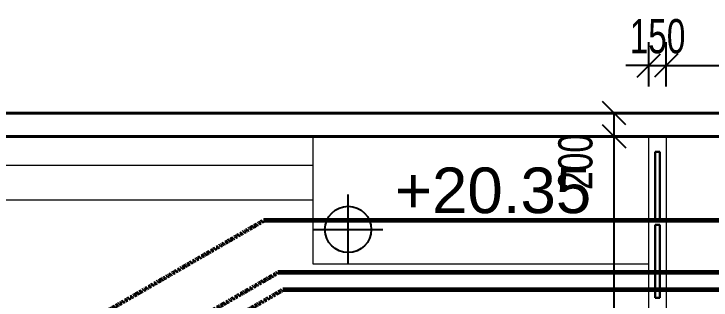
# Model space of a CAD drawing. Header units: millimetres. Extents: x 4021 to 183614, y -11746 to 71065.
# Drawn here: x 118206 to 124225, y 44095 to 46563 of the extents above; entities that cross this region are included whole.
import ezdxf

# ---------------------------------------------------------------- set-up
doc = ezdxf.new("R2010")
doc.units = ezdxf.units.MM
doc.linetypes.add('Hidden', pattern=[7.14375, 4.7625, -2.38125])
for name, color, linetype, lineweight in [('A-ANNO-DIMS', 211, 'Continuous', 5), ('A-ANNO-NOTE', 131, 'Continuous', 25), ('A-DETL', 90, 'Continuous', 9), ('A-FLOR', 192, 'Continuous', 9), ('A-GLAZ-CWMG', 51, 'Continuous', 20), ('A-WALL', 113, 'Continuous', 20)]:
    doc.layers.add(name, color=color, linetype=linetype, lineweight=lineweight)
doc.styles.add('Arial', font='arial.ttf', dxfattribs={"height": 393.413174})
doc.styles.add('Arial_2', font='arial.ttf', dxfattribs={"width": 0.7, "height": 295.05988})
doc.dimstyles.new('Linear_-_1_5mm_Arial', dxfattribs={"dimscale": 304.8, "dimtxt": 300, "dimasz": 0.656168, "dimexe": 0.656168, "dimexo": 0.0625, "dimgap": 0.328084, "dimtad": 1, "dimdec": 0, "dimzin": 0, "dimdsep": 46, "dimtxsty": 'Arial_2', "dimblk1": 'OBLIQUE', "dimblk2": 'OBLIQUE', "dimsah": 1, "dimcen": 0.09, "dimadec": 0, "dimazin": 0, "dimtfac": 1, "dimtdec": 4, "dimtix": 1, "dimtmove": 0, "dimatfit": 3, "dimfxl": 0.656168, "dimfxlon": 1, "dimtvp": 1, "dimtolj": 1, "dimtzin": 0, "dimarcsym": 2})
doc.dimstyles.new('Linear_-_1_5mm_Arial_4', dxfattribs={"dimscale": 304.8, "dimtxt": 300, "dimasz": 0.656168, "dimexe": 0.656168, "dimexo": 0.0625, "dimgap": 0.328084, "dimtad": 1, "dimdec": 0, "dimzin": 0, "dimdsep": 46, "dimtxsty": 'Arial_2', "dimblk1": 'OBLIQUE', "dimblk2": 'OBLIQUE', "dimsah": 1, "dimcen": 0.09, "dimadec": 0, "dimazin": 0, "dimtfac": 1, "dimtdec": 4, "dimtix": 1, "dimtmove": 2, "dimatfit": 3, "dimfxl": 0.656168, "dimfxlon": 1, "dimtvp": 1, "dimtolj": 1, "dimtzin": 0, "dimarcsym": 2})

# ---------------------------------------------------------------- blocks, each defined once
blk = doc.blocks.new('Rectangular Mullion - DLN_6 x 40mm _WD_-12864460-Copy of COLOUR_LOWER R_F')
at = {"layer": 'A-GLAZ-CWMG', "lineweight": 30}
for p, q in [((49234.3, 45374.5), (49194.3, 45374.5)), ((49194.3, 45374.5), (49194.3, 44784.9)), ((49234.3, 44784.9), (49234.3, 45374.5)), ((49194.3, 44784.9), (49234.3, 44784.9))]:
    blk.add_line(p, q, dxfattribs=at)
blk = doc.blocks.new('Rectangular Mullion - DLN_6 x 40mm _WD_-12864461-Copy of COLOUR_LOWER R_F')
at = {"layer": 'A-GLAZ-CWMG', "lineweight": 30}
for p, q in [((49234.3, 44744.9), (49194.3, 44744.9)), ((49194.3, 44744.9), (49194.3, 44115.3)), ((49234.3, 44115.3), (49234.3, 44744.9)), ((49194.3, 44115.3), (49234.3, 44115.3))]:
    blk.add_line(p, q, dxfattribs=at)
blk = doc.blocks.new('_Oblique')
at = {"color": 0, "linetype": 'ByBlock', "lineweight": -2}
blk.add_line((-0.5, -0.5), (0.5, 0.5), dxfattribs=at)
blk = doc.blocks.new('DIMBLOCK140-Copy of COLOUR_LOWER R_F')
at = {"layer": 'A-ANNO-DIMS', "color": 0, "lineweight": -2, "transparency": 16777216}
for p, q in [((123687.7, 45938.1), (123687.7, 46319.1)), ((123837.7, 45938.1), (123837.7, 46319.1)), ((123687.7, 46119.1), (123487.7, 46119.1)), ((123687.7, 46119.1), (123837.7, 46119.1)), ((123837.7, 46119.1), (124037.7, 46119.1))]:
    blk.add_line(p, q, dxfattribs=at)
at = {"layer": 'Defpoints', "color": 0, "transparency": 16777216}
for p in [(123837.7, 46119.1), (123687.7, 45919.1), (123837.7, 45919.1)]:
    blk.add_point(p, dxfattribs=at)
at = {"layer": 'A-ANNO-DIMS', "color": 0, "lineweight": -2, "transparency": 16777216, "xscale": 200, "yscale": 200, "zscale": 200}
blk.add_blockref('_Oblique', (123687.7, 46119.1), dxfattribs=at)
at = {"layer": 'A-ANNO-DIMS', "color": 0, "lineweight": -2, "transparency": 16777216, "xscale": 200, "yscale": 200, "zscale": 200, "rotation": 180}
blk.add_blockref('_Oblique', (123837.7, 46119.1), dxfattribs=at)
at = {"layer": 'A-ANNO-DIMS', "color": 0, "transparency": 16777216, "insert": (123762.7, 46369.7), "char_height": 295.06, "width": 564.923, "attachment_point": 5, "style": 'Arial_2'}
blk.add_mtext('\\A1;150', dxfattribs=at)
blk = doc.blocks.new('DIMBLOCK141-Copy of COLOUR_LOWER R_F')
at = {"layer": 'A-ANNO-DIMS', "color": 0, "lineweight": -2, "transparency": 16777216}
for p, q in [((123837.7, 45938.1), (123837.7, 46319.1)), ((127037.7, 45938.1), (127037.7, 46319.1)), ((123837.7, 46119.1), (127037.7, 46119.1))]:
    blk.add_line(p, q, dxfattribs=at)
at = {"layer": 'Defpoints', "color": 0, "transparency": 16777216}
for p in [(127037.7, 46119.1), (123837.7, 45919.1), (127037.7, 45919.1)]:
    blk.add_point(p, dxfattribs=at)
at = {"layer": 'A-ANNO-DIMS', "color": 0, "lineweight": -2, "transparency": 16777216, "xscale": 200, "yscale": 200, "zscale": 200, "rotation": 180}
blk.add_blockref('_Oblique', (123837.7, 46119.1), dxfattribs=at)
at = {"layer": 'A-ANNO-DIMS', "color": 0, "lineweight": -2, "transparency": 16777216, "xscale": 200, "yscale": 200, "zscale": 200}
blk.add_blockref('_Oblique', (127037.7, 46119.1), dxfattribs=at)
at = {"layer": 'A-ANNO-DIMS', "color": 0, "transparency": 16777216, "insert": (125437.7, 46369.8), "char_height": 295.06, "width": 753.231, "attachment_point": 5, "style": 'Arial_2'}
blk.add_mtext('\\A1;3200', dxfattribs=at)
blk = doc.blocks.new('DIMBLOCK143-Copy of COLOUR_LOWER R_F')
at = {"layer": 'A-ANNO-DIMS', "color": 0, "lineweight": -2, "transparency": 16777216}
for p, q in [((123207.4, 45507.5), (123588.4, 45507.5)), ((123388.4, 39807.5), (123388.4, 45507.5)), ((123207.4, 39807.5), (123588.4, 39807.5))]:
    blk.add_line(p, q, dxfattribs=at)
at = {"layer": 'Defpoints', "color": 0, "transparency": 16777216}
for p in [(123188.4, 45507.5), (123388.4, 45507.5), (123188.4, 39807.5)]:
    blk.add_point(p, dxfattribs=at)
at = {"layer": 'A-ANNO-DIMS', "color": 0, "lineweight": -2, "transparency": 16777216, "xscale": 200, "yscale": 200, "zscale": 200}
for p, rotation in [((123388.4, 45507.5), 90), ((123388.4, 39807.5), 270)]:
    blk.add_blockref('_Oblique', p, dxfattribs=dict(at, rotation=rotation))
at = {"layer": 'A-ANNO-DIMS', "color": 0, "transparency": 16777216, "insert": (123137.7, 42657.5), "char_height": 295.06, "width": 753.231, "attachment_point": 5, "rotation": 90, "style": 'Arial_2'}
blk.add_mtext('\\A1;5700', dxfattribs=at)
blk = doc.blocks.new('DIMBLOCK144-Copy of COLOUR_LOWER R_F')
at = {"layer": 'A-ANNO-DIMS', "color": 0, "lineweight": -2, "transparency": 16777216}
for p, q in [((123207.4, 45707.5), (123588.4, 45707.5)), ((123388.4, 45507.5), (123388.4, 45707.5)), ((123207.4, 45507.5), (123588.4, 45507.5))]:
    blk.add_line(p, q, dxfattribs=at)
at = {"layer": 'Defpoints', "color": 0, "transparency": 16777216}
for p in [(123188.4, 45707.5), (123388.4, 45707.5), (123188.4, 45507.5)]:
    blk.add_point(p, dxfattribs=at)
at = {"layer": 'A-ANNO-DIMS', "color": 0, "lineweight": -2, "transparency": 16777216, "xscale": 200, "yscale": 200, "zscale": 200}
for p, rotation in [((123388.4, 45707.5), 90), ((123388.4, 45507.5), 270)]:
    blk.add_blockref('_Oblique', p, dxfattribs=dict(at, rotation=rotation))
at = {"layer": 'A-ANNO-DIMS', "color": 0, "transparency": 16777216, "insert": (122905.6, 45045.9), "char_height": 295.06, "width": 564.923, "attachment_point": 1, "rotation": 90, "line_spacing_factor": 0.938532, "style": 'Arial_2'}
blk.add_mtext('\\A1;200', dxfattribs=at)
blk = doc.blocks.new('DLN_Slab Level Mark - SSL-2mm_Type 2-2670448-Copy of COLOUR_LOWER R_F')
at = {"layer": 'A-ANNO-NOTE'}
for p, q in [((0, 1.5), (0, -1.5)), ((-1.5, 0), (1.5, 0))]:
    blk.add_line(p, q, dxfattribs=at)
blk.add_circle((0, 0), 1, dxfattribs=at)

msp = doc.modelspace()

# ---------------------------------------------------------------- linework, layer by layer
at = {"layer": 'A-DETL', "linetype": 'Hidden', "lineweight": 60}
for p, q in [((115751.8, 42119.3), (120364.6, 44782.5)), ((137412.7, 44782.5), (120364.6, 44782.5)), ((115872.4, 41669.3), (120485.2, 44332.5)), ((136962.7, 44332.5), (120485.2, 44332.5)), ((115912.5, 41519.3), (120525.4, 44182.5)), ((136812.7, 44182.5), (120525.4, 44182.5))]:
    msp.add_line(p, q, dxfattribs=at)
at = {"layer": 'A-FLOR'}
for p, q in [((120787.7, 45507.5), (120787.7, 44407.5)), ((120787.7, 44957.5), (115187.7, 44957.5)), ((120787.7, 44407.5), (123687.7, 44407.5))]:
    msp.add_line(p, q, dxfattribs=at)
at = {"layer": 'A-FLOR', "lineweight": 20}
msp.add_line((115187.7, 45257.5), (120787.7, 45257.5), dxfattribs=at)
at = {"layer": 'A-WALL', "color": 50, "lineweight": 40}
for p, q in [((137887.7, 45707.5), (112188.1, 45707.5)), ((112388.1, 45507.5), (137887.7, 45507.5))]:
    msp.add_line(p, q, dxfattribs=at)
at = {"layer": 'A-WALL'}
for p, q in [((123687.7, 42066.5), (123687.7, 45507.5)), ((123837.7, 45507.5), (123837.7, 42066.5))]:
    msp.add_line(p, q, dxfattribs=at)

# ---------------------------------------------------------------- block references
at = {"layer": 'A-ANNO-NOTE', "xscale": 200, "yscale": 200, "zscale": 200, "rotation": 90.00000000000004}
msp.add_blockref('DLN_Slab Level Mark - SSL-2mm_Type 2-2670448-Copy of COLOUR_LOWER R_F', (121091.6, 44704.6), dxfattribs=at)
at = {"layer": 'A-GLAZ-CWMG'}
for name in ['Rectangular Mullion - DLN_6 x 40mm _WD_-12864460-Copy of COLOUR_LOWER R_F', 'Rectangular Mullion - DLN_6 x 40mm _WD_-12864461-Copy of COLOUR_LOWER R_F']:
    msp.add_blockref(name, (74548.4, 0), dxfattribs=at)

# ---------------------------------------------------------------- texts
at = {"layer": 'A-ANNO-NOTE', "lineweight": 5, "insert": (121494.4, 45238.6), "char_height": 393.41, "width": 2020.8, "attachment_point": 1, "line_spacing_factor": 0.938532, "style": 'Arial'}
msp.add_mtext('+20.35', dxfattribs=at)

# ---------------------------------------------------------------- dimensions: what is measured, and where the dimension line sits
at = {"layer": 'A-ANNO-DIMS'}
for base, p1, p2, override, picture, middle in [((123837.7, 46119.1), (123687.7, 45919.1), (123837.7, 45919.1), {"dimpost": '<>', "dimfxl": 150}, 'DIMBLOCK140-Copy of COLOUR_LOWER R_F', (123762.7, 46369.7)), ((127037.7, 46119.1), (123837.7, 45919.1), (127037.7, 45919.1), {"dimpost": '<>', "dimfxl": 3200}, 'DIMBLOCK141-Copy of COLOUR_LOWER R_F', (125437.7, 46369.8))]:
    dim = msp.add_linear_dim(base=base, p1=p1, p2=p2, dimstyle='Linear_-_1_5mm_Arial', override=override, dxfattribs=at)
    dim.commit()
    dim.dimension.update_dxf_attribs({"geometry": picture, "text_midpoint": middle})
dim = msp.add_linear_dim(base=(123388.4, 45707.5), p1=(123188.4, 45507.5), p2=(123188.4, 45707.5), angle=90, dimstyle='Linear_-_1_5mm_Arial_4', override={"dimpost": '<>', "dimfxl": 200}, dxfattribs=at)
dim.commit()
dim.dimension.update_dxf_attribs({"geometry": 'DIMBLOCK144-Copy of COLOUR_LOWER R_F', "text_midpoint": (123102.3, 45328.3), "dimtype": 160, "text_rotation": 90})
dim = msp.add_linear_dim(base=(123388.4, 45507.5), p1=(123188.4, 39807.5), p2=(123188.4, 45507.5), angle=90, dimstyle='Linear_-_1_5mm_Arial', override={"dimpost": '<>', "dimfxl": 5700.000012}, dxfattribs=at)
dim.commit()
dim.dimension.update_dxf_attribs({"geometry": 'DIMBLOCK143-Copy of COLOUR_LOWER R_F', "text_midpoint": (123137.7, 42657.5)})

doc.saveas('drawing.dxf')
